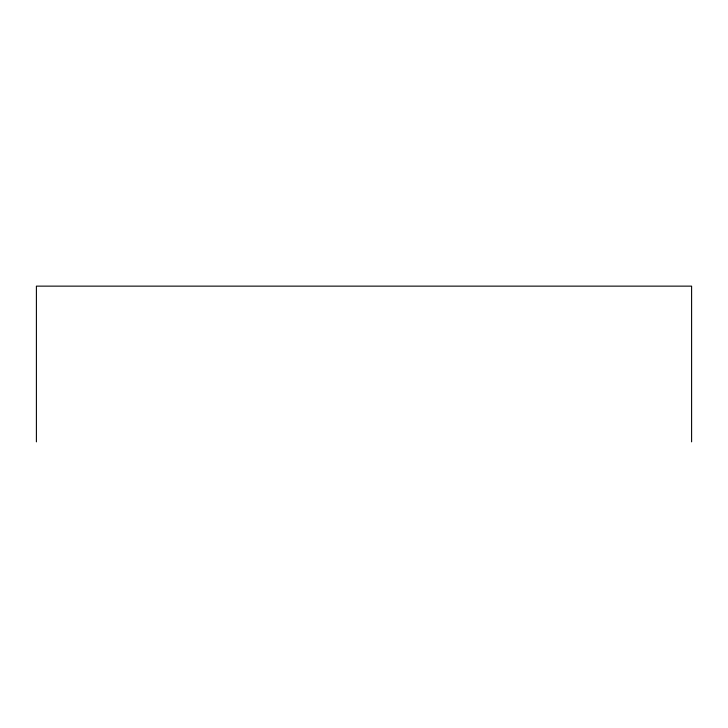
<?xml version="1.0" encoding="UTF-8"?>
<svg xmlns="http://www.w3.org/2000/svg" width="728" height="728" viewBox="0 0 728 728"><rect width="100%" height="100%" fill="white"/><g stroke="black" fill="none" stroke-linecap="round" stroke-linejoin="round"><path stroke-width="1.09" d="M691.6 441.86L691.6 286.14L36.4 286.14L36.4 441.86"/></g></svg>
